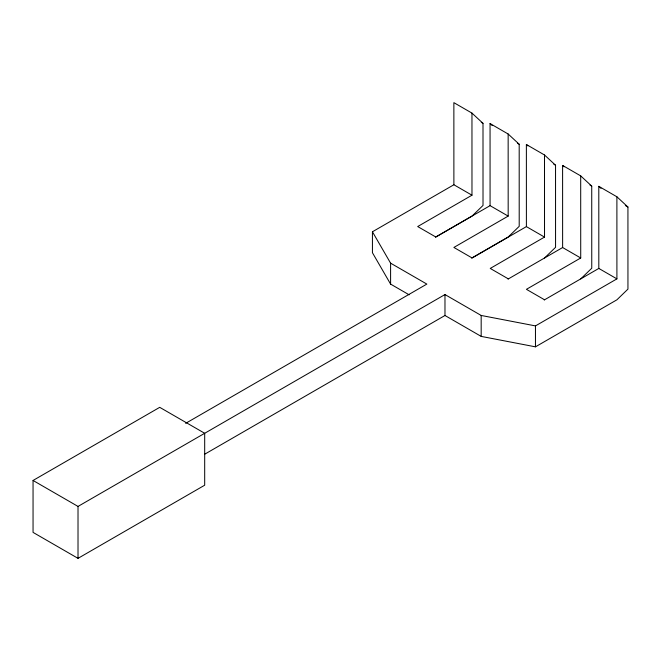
<?xml version="1.0" encoding="UTF-8"?>
<svg xmlns="http://www.w3.org/2000/svg" width="661" height="661" viewBox="0 0 661 661"><rect width="100%" height="100%" fill="white"/><g stroke="black" fill="none" stroke-linecap="round" stroke-linejoin="round"><path stroke-width="0.99" d="M544.524 258.021L555.562 247.321L555.546 165.225L544.507 154.988L526.379 144.519L526.396 226.616L544.524 237.084L490.239 268.432L508.334 278.876M580.722 278.917L591.76 268.217L591.735 186.121L580.697 175.884L562.602 165.432L562.627 247.536L508.036 279.091M409.159 294.814L390.593 284.098L372.432 252.717L372.432 231.78L453.884 184.758L471.979 195.202L417.694 226.549L435.789 236.993L490.074 205.654L508.177 216.097L453.884 247.445L472.111 257.964L526.396 226.616M435.492 237.208L471.979 216.139L483.017 205.439L483.001 123.343L471.962 113.105L453.867 102.653L453.884 184.758M33.05 480.464L159.722 407.333L204.687 433.286L204.687 485.207L78.015 558.347L33.05 532.386L33.05 480.464L78.015 506.425L444.977 294.558L481.175 315.454L535.46 325.906L616.911 278.876L616.895 196.78L598.8 186.328L598.816 268.432L544.234 299.987M471.681 258.104L508.177 237.035L519.207 226.335L519.191 144.238L508.152 134.001L490.057 123.549L490.074 205.654M185.65 423.346L426.849 284.09L390.593 263.161L372.432 231.78M204.67 454.231L444.977 315.495L481.175 336.391L535.46 346.835L616.911 299.813L627.95 289.113L627.933 207.017L616.895 196.78M580.697 175.884L580.722 257.98L526.429 289.328L544.524 299.772M481.274 122.343L483.001 123.343M517.472 143.239L519.191 144.238M553.819 164.225L555.546 165.225M590.017 185.121L591.735 186.121M625.347 205.521L627.933 207.017M562.627 247.536L580.722 257.98M598.816 268.432L616.911 278.876M598.8 186.328L601.006 188.377M562.602 165.432L564.073 166.803M526.379 144.519L527.85 145.883M490.057 123.549L492.263 125.598M544.507 154.988L544.524 237.084M508.152 134.001L508.177 216.097M471.962 113.105L471.979 195.202M535.46 325.906L535.46 346.835M481.175 315.454L481.175 336.391M444.977 294.558L444.977 315.495M390.593 263.161L390.593 284.098M78.015 506.425L78.015 558.347"/></g></svg>
